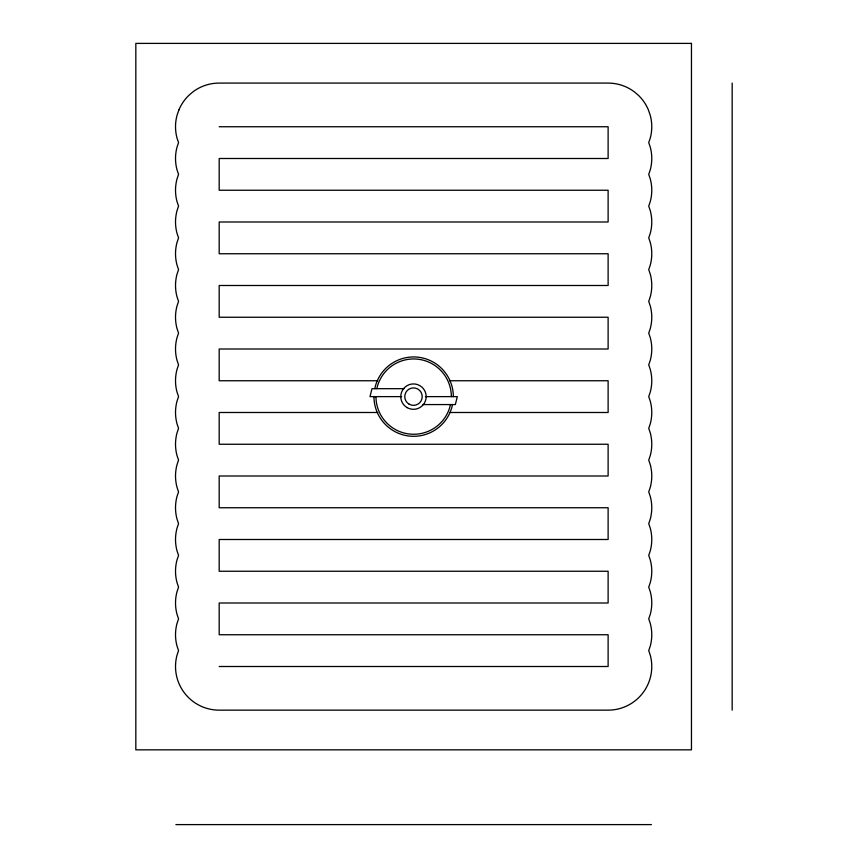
<?xml version="1.0" encoding="UTF-8"?>
<svg xmlns="http://www.w3.org/2000/svg" width="868" height="868" viewBox="0 0 868 868"><rect width="100%" height="100%" fill="white"/><g stroke="black" fill="none" stroke-linecap="round" stroke-linejoin="round"><path stroke-width="1.3" d="M374.846 388.68L375.312 386.347A39.689 39.689 0 0 1 453.335 396.622M376.875 388.68L377.233 386.868A37.704 37.704 0 0 1 451.349 396.622M450.427 404.564L450.058 406.376A37.704 37.704 0 0 1 375.952 396.622M452.445 404.564L451.978 406.897A39.689 39.689 0 0 1 373.956 396.622M219.181 126.75L608.121 126.75L608.121 158.497L219.181 158.497L219.181 190.244L608.121 190.244L608.121 221.991L219.181 221.991L219.181 253.749L608.121 253.749L608.121 285.496L219.181 285.496L219.181 317.243L608.121 317.243L608.121 349.001L219.181 349.001L219.181 380.748L377.732 380.748M449.559 380.748L608.121 380.748L608.121 412.495L449.559 412.495M404.108 388.68L371.971 388.68L369.996 396.622L401.624 396.622M425.428 396.622L457.306 396.622L455.353 404.564L422.716 404.564M377.732 412.495L219.181 412.495L219.181 444.253L608.121 444.253L608.121 476L219.181 476L219.181 507.747L608.121 507.747L608.121 539.495L219.181 539.495L219.181 571.252L608.121 571.252L608.121 603L219.181 603L219.181 634.747L608.121 634.747L608.121 666.505L219.181 666.505M175.889 824.6L651.401 824.6M732.169 83.089L732.169 710.154M178.841 110.041L177.007 115.444A43.66 43.66 0 0 0 177.007 138.045L178.558 142.623L177.007 147.191A43.66 43.66 0 0 0 177.007 169.792L178.558 174.37L177.007 178.949A43.66 43.66 0 0 0 177.007 201.55L178.558 206.117L177.007 210.696A43.66 43.66 0 0 0 177.007 233.297L178.558 237.875L177.007 242.443A43.66 43.66 0 0 0 177.007 265.044L178.558 269.623L177.007 274.201A43.66 43.66 0 0 0 177.007 296.791L178.558 301.37L177.007 305.948A43.66 43.66 0 0 0 177.007 328.549L178.558 333.117L177.007 337.695A43.66 43.66 0 0 0 177.007 360.296L178.558 364.875L177.007 369.453A43.66 43.66 0 0 0 177.007 392.043L178.558 396.622L177.007 401.2A43.66 43.66 0 0 0 177.007 423.801L178.558 428.369L177.007 432.948A43.66 43.66 0 0 0 177.007 455.548L178.558 460.127L177.007 464.695A43.66 43.66 0 0 0 177.007 487.295L178.558 491.874L177.007 496.453A43.66 43.66 0 0 0 177.007 519.042L178.558 523.621L177.007 528.2A43.66 43.66 0 0 0 177.007 550.8L178.558 555.379L177.007 559.947A43.66 43.66 0 0 0 177.007 582.547L178.558 587.126L177.007 591.705A43.66 43.66 0 0 0 177.007 614.294L178.558 618.873L177.007 623.452A43.66 43.66 0 0 0 177.007 646.052L178.558 650.62L177.007 655.199A43.66 43.66 0 0 0 219.181 710.154L608.121 710.154A43.66 43.66 0 0 0 650.284 655.199L648.732 650.62L650.284 646.052A43.66 43.66 0 0 0 650.284 623.452L648.732 618.873L650.284 614.294A43.66 43.66 0 0 0 650.284 591.705L648.732 587.126L650.284 582.547A43.66 43.66 0 0 0 650.284 559.947L648.732 555.379L650.284 550.8A43.66 43.66 0 0 0 650.284 528.2L648.732 523.621L650.284 519.042A43.66 43.66 0 0 0 650.284 496.453L648.732 491.874L650.284 487.295A43.66 43.66 0 0 0 650.284 464.695L648.732 460.127L650.284 455.548A43.66 43.66 0 0 0 650.284 432.948L648.732 428.369L650.284 423.801A43.66 43.66 0 0 0 650.284 401.2L648.732 396.622L650.284 392.043A43.66 43.66 0 0 0 650.284 369.453L648.732 364.875L650.284 360.296A43.66 43.66 0 0 0 650.284 337.695L648.732 333.117L650.284 328.549A43.66 43.66 0 0 0 650.284 305.948L648.732 301.37L650.284 296.791A43.66 43.66 0 0 0 650.284 274.201L648.732 269.623L650.284 265.044A43.66 43.66 0 0 0 650.284 242.443L648.732 237.875L650.284 233.297A43.66 43.66 0 0 0 650.284 210.696L648.732 206.117L650.284 201.55A43.66 43.66 0 0 0 650.284 178.949L648.732 174.37L650.284 169.792A43.66 43.66 0 0 0 650.284 147.191L648.732 142.623L650.284 138.045A43.66 43.66 0 0 0 650.284 115.444L648.45 110.041A43.66 43.66 0 0 0 638.989 95.871L634.692 92.106A43.66 43.66 0 0 0 608.121 83.089L219.181 83.089A43.66 43.66 0 0 0 192.598 92.106L188.313 95.871A43.66 43.66 0 0 0 178.841 110.041M691.46 43.4L135.831 43.4L135.831 749.843L691.46 749.843L691.46 43.4M407.135 407.624A12.705 12.705 0 0 0 426.177 396.622A12.705 12.705 0 0 0 407.135 385.62A12.705 12.705 0 0 0 407.135 407.624M409.121 404.173A8.723 8.723 0 0 0 422.206 396.622A8.723 8.723 0 0 0 409.121 389.07A8.723 8.723 0 0 0 409.121 404.173"/></g></svg>
